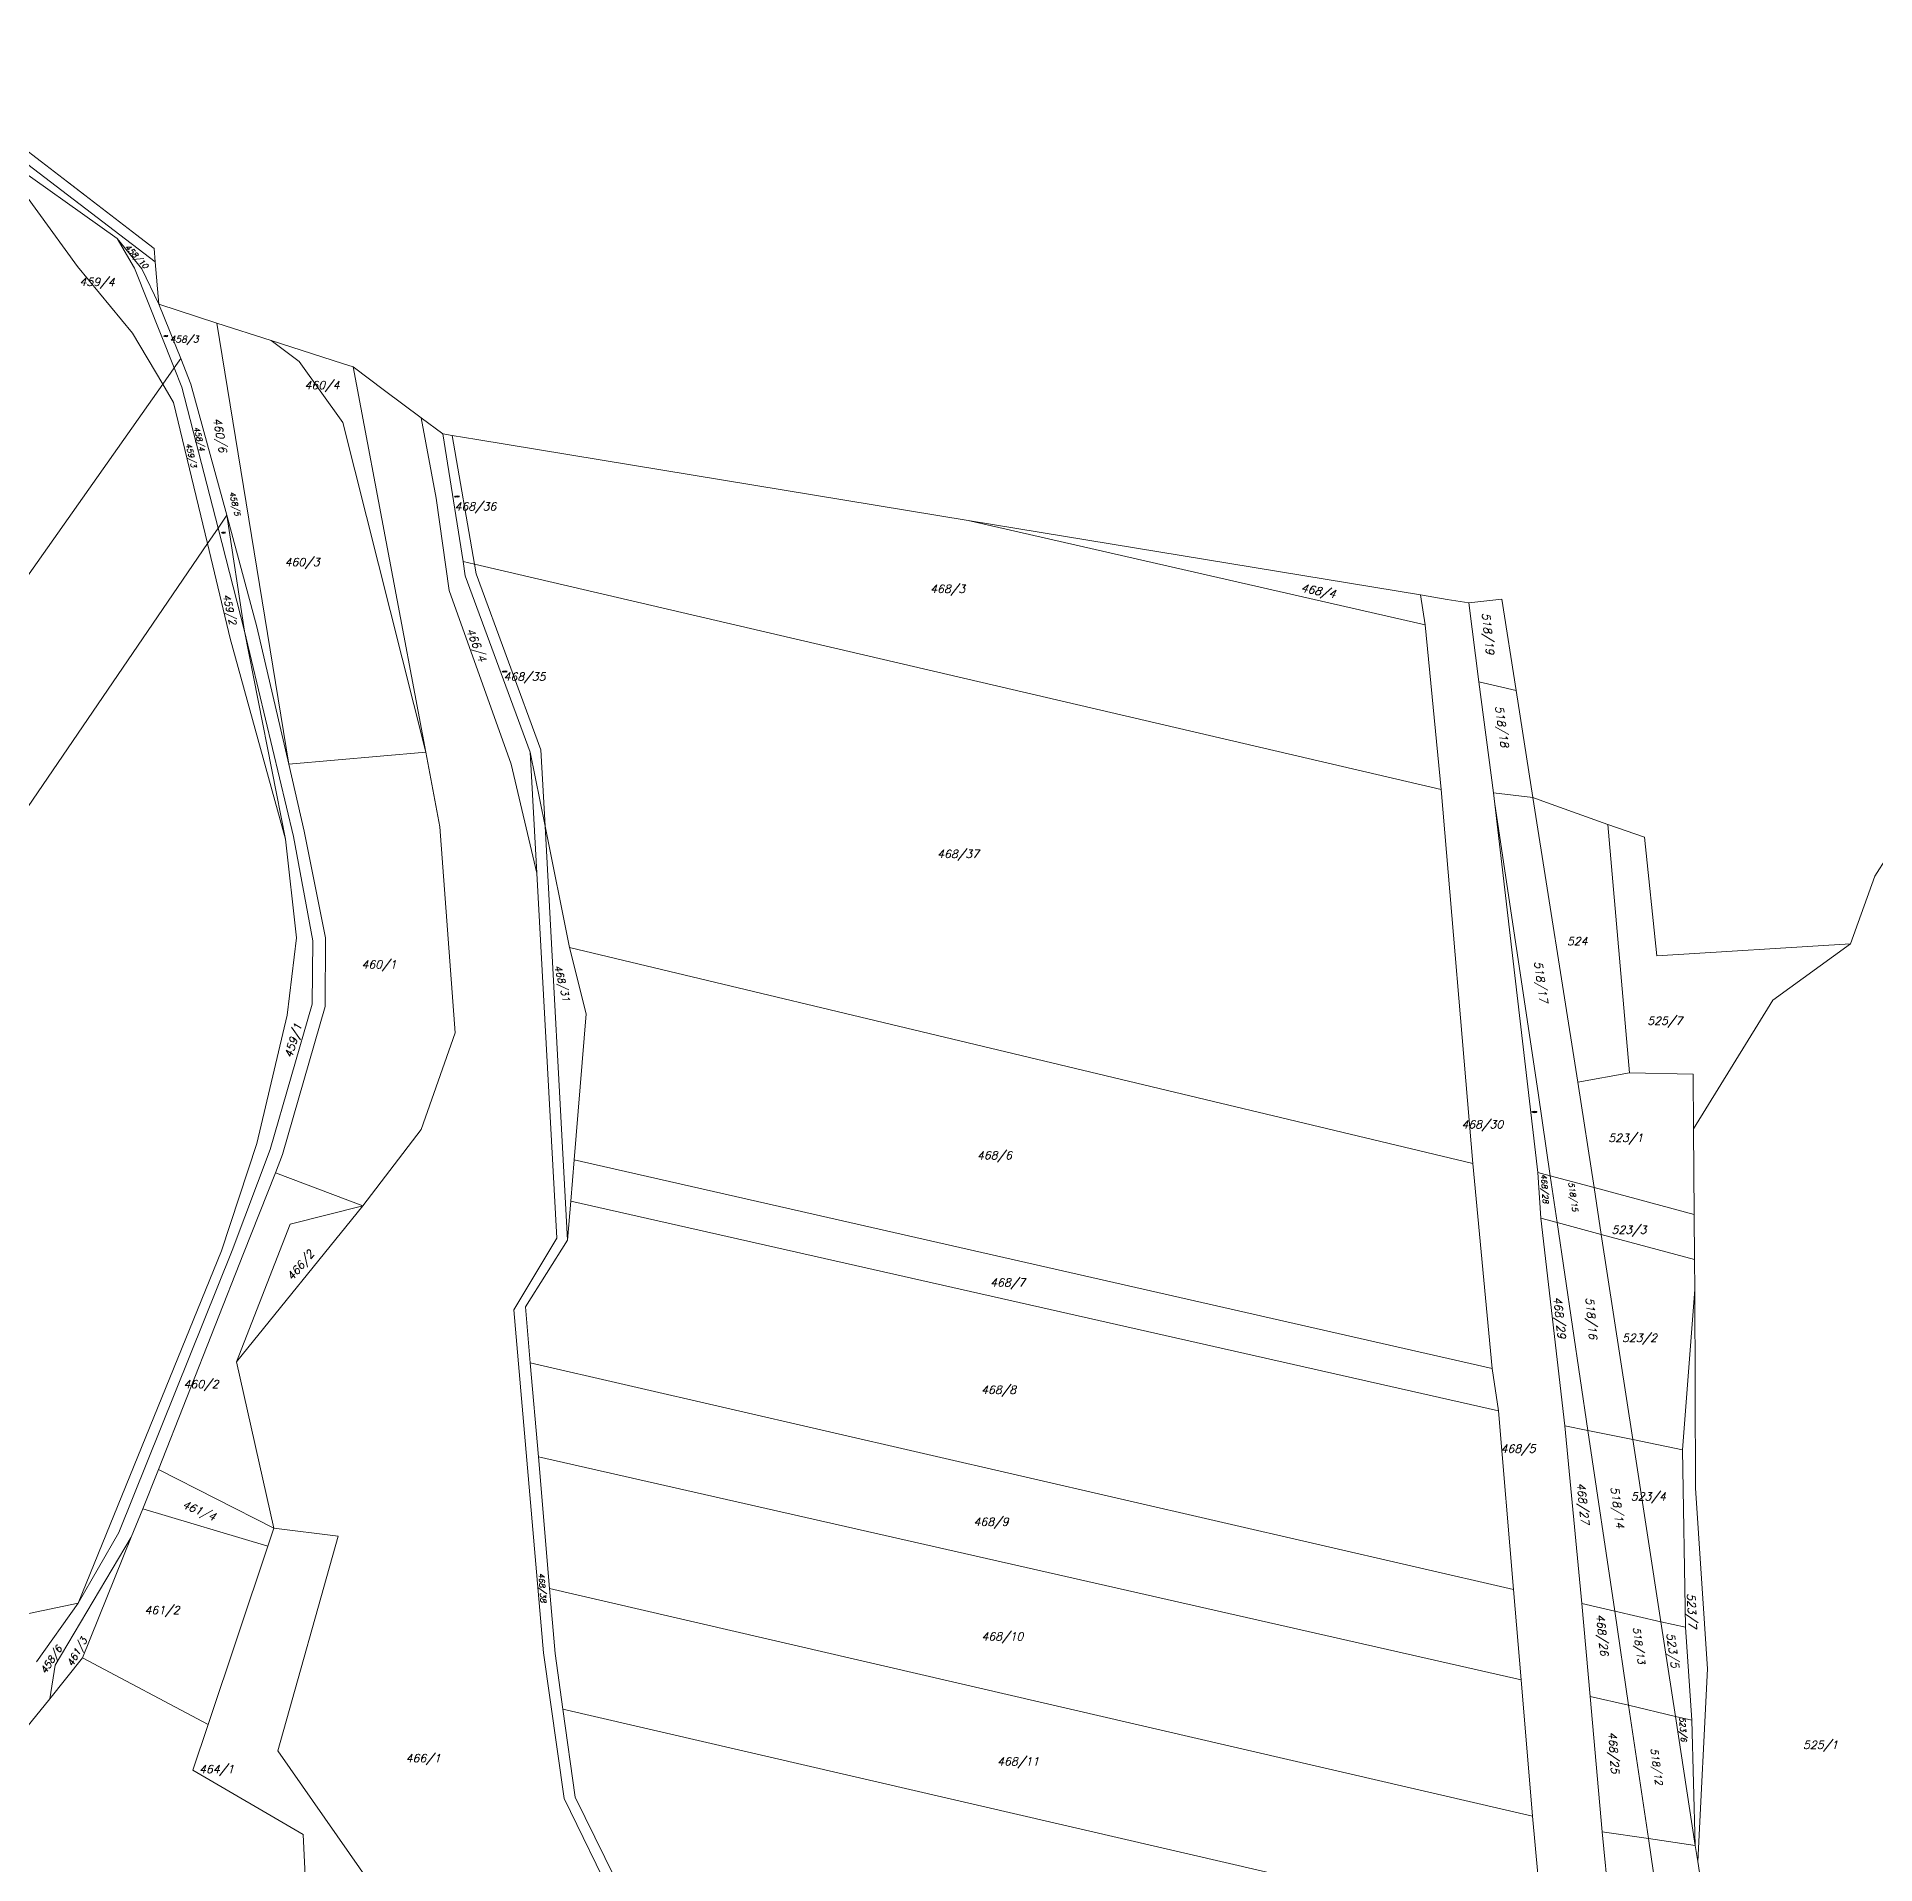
# Model space of a CAD drawing. Header units: millimetres. Extents: x -626414 to -622734, y -1174816 to -1171998.
# Drawn here: x -625640.2 to -625249.6, y -1172632.6 to -1172244.4 of the extents above; entities that cross this region are included whole.
import ezdxf
from ezdxf.enums import TextEntityAlignment as Align

# ---------------------------------------------------------------- set-up
doc = ezdxf.new("R2010")
doc.units = ezdxf.units.MM
doc.layers.add('Dobrinsko_hranice parcel', color=7, linetype='Continuous', lineweight=0)
doc.layers.add('Dobrinsko_parcelní čísla', color=7, linetype='Continuous', lineweight=0)
doc.styles.add('Style-ITALICS', font='ITALICS.shx')

msp = doc.modelspace()

# ---------------------------------------------------------------- linework, layer by layer
at = {"layer": 'Dobrinsko_hranice parcel', "color": 7, "linetype": 'Continuous', "lineweight": 13}
for p, q in [((-625614.99, -1172292.16), (-625675.02, -1172246.32)), ((-625673.71, -1172244.35), (-625615.25, -1172289.3)), ((-625623.1, -1172287.21), (-625649.47, -1172268.47)), ((-625649.47, -1172268.47), (-625631.48, -1172293.14)), ((-625623.1, -1172287.21), (-625617.81, -1172293.63)), ((-625619.42, -1172293.51), (-625623.1, -1172287.21)), ((-625615.25, -1172289.3), (-625614.99, -1172292.16)), ((-625631.48, -1172293.14), (-625619.83, -1172307.33)), ((-625610.96, -1172314.68), (-625619.42, -1172293.51)), ((-625617.81, -1172293.63), (-625614.21, -1172301.19)), ((-625614.99, -1172292.16), (-625614.21, -1172301.19)), ((-625614.21, -1172301.19), (-625609.58, -1172312.72)), ((-625614.21, -1172301.19), (-625601.92, -1172305.16)), ((-625586.65, -1172398.87), (-625601.92, -1172305.16)), ((-625601.92, -1172305.16), (-625590.4, -1172308.87)), ((-625613.41, -1172318.15), (-625619.83, -1172307.33)), ((-625590.4, -1172308.87), (-625584.39, -1172313.31)), ((-625590.4, -1172308.87), (-625575.19, -1172313.77)), ((-625609.58, -1172312.72), (-625610.96, -1172314.68)), ((-625609.58, -1172312.72), (-625607.4, -1172318.14)), ((-625584.39, -1172313.31), (-625575.12, -1172326.31)), ((-625575.19, -1172313.77), (-625572.95, -1172314.5)), ((-625610.96, -1172314.68), (-625613.41, -1172318.15)), ((-625609.32, -1172318.79), (-625610.96, -1172314.68)), ((-625572.95, -1172314.5), (-625557.51, -1172396.3)), ((-625572.95, -1172314.5), (-625566.27, -1172319.49)), ((-625613.41, -1172318.15), (-625740.64, -1172498.75)), ((-625613.41, -1172318.15), (-625611.1, -1172322.05)), ((-625601.66, -1172348.71), (-625609.32, -1172318.79)), ((-625607.4, -1172318.14), (-625599.82, -1172346.01)), ((-625558.48, -1172325.31), (-625566.27, -1172319.49)), ((-625611.1, -1172322.05), (-625603.91, -1172352)), ((-625555.34, -1172342.37), (-625558.48, -1172325.31)), ((-625558.48, -1172325.31), (-625553.88, -1172328.73)), ((-625575.12, -1172326.31), (-625557.51, -1172396.3)), ((-625549.6, -1172355.83), (-625553.88, -1172328.73)), ((-625553.88, -1172328.73), (-625551.9, -1172329.06)), ((-625547.15, -1172356.39), (-625551.9, -1172329.06)), ((-625551.9, -1172329.06), (-625546.68, -1172329.92)), ((-625442.28, -1172347.11), (-625546.68, -1172329.92)), ((-625552.58, -1172361.95), (-625555.34, -1172342.37)), ((-625603.91, -1172352), (-625601.66, -1172348.71)), ((-625601.66, -1172348.71), (-625599.82, -1172346.01)), ((-625596.06, -1172370.6), (-625601.66, -1172348.71)), ((-625599.82, -1172346.01), (-625593.38, -1172369.7)), ((-625599.82, -1172346.01), (-625596.06, -1172370.6)), ((-625442.28, -1172347.11), (-625345.19, -1172369.27)), ((-625442.28, -1172347.11), (-625346.21, -1172362.93)), ((-625721.48, -1172524.27), (-625603.91, -1172352)), ((-625603.91, -1172352), (-625599.06, -1172372.21)), ((-625549.6, -1172355.83), (-625547.15, -1172356.39)), ((-625549.12, -1172358.84), (-625549.6, -1172355.83)), ((-625547.15, -1172356.39), (-625341.79, -1172404.23)), ((-625546.8, -1172358.42), (-625547.15, -1172356.39)), ((-625535.38, -1172396.31), (-625549.12, -1172358.84)), ((-625533.06, -1172395.85), (-625546.8, -1172358.42)), ((-625539.39, -1172398.85), (-625552.58, -1172361.95)), ((-625346.21, -1172362.93), (-625345.19, -1172369.27)), ((-625340.51, -1172363.87), (-625346.21, -1172362.93)), ((-625335.97, -1172364.62), (-625340.51, -1172363.87)), ((-625335.97, -1172364.62), (-625328.93, -1172363.8)), ((-625333.79, -1172381.37), (-625335.97, -1172364.62)), ((-625328.93, -1172363.8), (-625325.91, -1172383.21)), ((-625599.06, -1172372.21), (-625587.33, -1172414.78)), ((-625596.06, -1172370.6), (-625587.33, -1172414.78)), ((-625596.06, -1172370.6), (-625585.61, -1172414.25)), ((-625593.38, -1172369.7), (-625586.65, -1172398.87)), ((-625345.19, -1172369.27), (-625341.79, -1172404.23)), ((-625330.7, -1172404.99), (-625333.79, -1172381.37)), ((-625325.91, -1172383.21), (-625333.79, -1172381.37)), ((-625325.91, -1172383.21), (-625322.36, -1172405.98)), ((-625532.19, -1172412.06), (-625533.06, -1172395.85)), ((-625557.51, -1172396.3), (-625586.65, -1172398.87)), ((-625586.65, -1172398.87), (-625583.38, -1172413.08)), ((-625557.51, -1172396.3), (-625554.51, -1172412.19)), ((-625533.95, -1172422.02), (-625539.39, -1172398.85)), ((-625532.19, -1172412.06), (-625535.38, -1172396.31)), ((-625533.95, -1172422.02), (-625535.38, -1172396.31)), ((-625341.79, -1172404.23), (-625335.11, -1172483.69)), ((-625330.38, -1172407.41), (-625330.7, -1172404.99)), ((-625322.36, -1172405.98), (-625330.7, -1172404.99)), ((-625321.28, -1172485.63), (-625330.38, -1172407.41)), ((-625321.24, -1172468.73), (-625330.38, -1172407.41)), ((-625322.36, -1172405.98), (-625312.76, -1172466.44)), ((-625322.36, -1172405.98), (-625319.47, -1172407.02)), ((-625319.47, -1172407.02), (-625306.39, -1172411.7)), ((-625587.33, -1172414.78), (-625584.98, -1172435.74)), ((-625581.53, -1172436.44), (-625585.61, -1172414.25)), ((-625583.38, -1172413.08), (-625578.81, -1172435.79)), ((-625554.51, -1172412.19), (-625551.27, -1172455.96)), ((-625526.96, -1172437.84), (-625532.19, -1172412.06)), ((-625527.45, -1172499.98), (-625532.19, -1172412.06)), ((-625306.39, -1172411.7), (-625301.8, -1172464.45)), ((-625306.39, -1172411.7), (-625298.64, -1172414.36)), ((-625298.64, -1172414.36), (-625295.98, -1172439.59)), ((-625249.71, -1172422.65), (-625247.03, -1172418.56)), ((-625529.65, -1172499.55), (-625533.95, -1172422.02)), ((-625254.82, -1172437.08), (-625249.71, -1172422.65)), ((-625584.98, -1172435.74), (-625586.97, -1172452.21)), ((-625581.66, -1172449.89), (-625581.53, -1172436.44)), ((-625578.81, -1172435.79), (-625578.93, -1172450.36)), ((-625526.96, -1172437.84), (-625523.43, -1172451.89)), ((-625526.96, -1172437.84), (-625335.11, -1172483.69)), ((-625295.98, -1172439.59), (-625254.82, -1172437.08)), ((-625254.82, -1172437.08), (-625271.38, -1172449.01)), ((-625590.58, -1172480.77), (-625581.66, -1172449.89)), ((-625578.93, -1172450.36), (-625587.93, -1172481.79)), ((-625271.38, -1172449.01), (-625288.22, -1172476.32)), ((-625586.97, -1172452.21), (-625593.39, -1172479.46)), ((-625523.43, -1172451.89), (-625525.98, -1172482.95)), ((-625558.49, -1172476.46), (-625551.27, -1172455.96)), ((-625312.76, -1172466.44), (-625301.8, -1172464.45)), ((-625301.8, -1172464.45), (-625288.31, -1172464.74)), ((-625288.31, -1172464.74), (-625288.22, -1172476.32)), ((-625318.63, -1172486.34), (-625321.24, -1172468.73)), ((-625312.76, -1172466.44), (-625309.32, -1172488.84)), ((-625558.49, -1172476.46), (-625570.93, -1172492.71)), ((-625288.22, -1172476.32), (-625288.07, -1172494.54)), ((-625593.39, -1172479.46), (-625600.91, -1172502.28)), ((-625598.63, -1172502.19), (-625590.58, -1172480.77)), ((-625587.93, -1172481.79), (-625589.46, -1172485.67)), ((-625589.46, -1172485.67), (-625596.23, -1172502.86)), ((-625570.93, -1172492.71), (-625589.46, -1172485.67)), ((-625525.98, -1172482.95), (-625526.7, -1172491.7)), ((-625525.98, -1172482.95), (-625331, -1172527.28)), ((-625335.11, -1172483.69), (-625331, -1172527.28)), ((-625318.63, -1172486.34), (-625321.28, -1172485.63)), ((-625320.61, -1172495.35), (-625321.28, -1172485.63)), ((-625317.16, -1172496.27), (-625318.63, -1172486.34)), ((-625309.32, -1172488.84), (-625318.63, -1172486.34)), ((-625288.07, -1172494.54), (-625309.32, -1172488.84)), ((-625309.32, -1172488.84), (-625307.79, -1172498.79)), ((-625570.93, -1172492.71), (-625597.74, -1172525.88)), ((-625570.93, -1172492.71), (-625586.33, -1172496.6)), ((-625526.7, -1172491.7), (-625527.45, -1172499.98)), ((-625526.7, -1172491.7), (-625329.6, -1172536.29)), ((-625586.33, -1172496.6), (-625597.74, -1172525.88)), ((-625315.53, -1172539.44), (-625320.61, -1172495.35)), ((-625320.61, -1172495.35), (-625317.16, -1172496.27)), ((-625310.63, -1172540.41), (-625317.16, -1172496.27)), ((-625317.16, -1172496.27), (-625307.79, -1172498.79)), ((-625288.07, -1172494.54), (-625287.99, -1172504.1)), ((-625538.82, -1172514.82), (-625529.65, -1172499.55)), ((-625536.34, -1172514.16), (-625527.45, -1172499.98)), ((-625307.79, -1172498.79), (-625287.99, -1172504.1)), ((-625307.79, -1172498.79), (-625301.09, -1172542.36)), ((-625600.91, -1172502.28), (-625631.38, -1172577.12)), ((-625622.73, -1172562.1), (-625598.63, -1172502.19)), ((-625596.23, -1172502.86), (-625614.28, -1172548.72)), ((-625287.99, -1172504.1), (-625287.94, -1172510.45)), ((-625287.94, -1172510.45), (-625290.55, -1172544.51)), ((-625287.94, -1172510.45), (-625287.79, -1172552.72)), ((-625532.54, -1172587.68), (-625538.82, -1172514.82)), ((-625535.32, -1172526.03), (-625536.34, -1172514.16)), ((-625597.74, -1172525.88), (-625589.78, -1172561.19)), ((-625535.32, -1172526.03), (-625326.48, -1172574.18)), ((-625533.6, -1172546.06), (-625535.32, -1172526.03)), ((-625331, -1172527.28), (-625329.6, -1172536.29)), ((-625329.6, -1172536.29), (-625326.48, -1172574.18)), ((-625315.53, -1172539.44), (-625310.63, -1172540.41)), ((-625311.94, -1172577.16), (-625315.53, -1172539.44)), ((-625304.95, -1172578.79), (-625310.63, -1172540.41)), ((-625310.63, -1172540.41), (-625301.09, -1172542.36)), ((-625301.09, -1172542.36), (-625290.55, -1172544.51)), ((-625301.09, -1172542.36), (-625295.15, -1172581.05)), ((-625531.21, -1172573.98), (-625533.6, -1172546.06)), ((-625533.6, -1172546.06), (-625324.82, -1172593.42)), ((-625290.55, -1172544.51), (-625289.94, -1172582.25)), ((-625614.28, -1172548.72), (-625617.66, -1172557.1)), ((-625589.78, -1172561.19), (-625614.28, -1172548.72)), ((-625287.79, -1172552.72), (-625285.22, -1172591.05)), ((-625617.66, -1172557.1), (-625620.09, -1172563.12)), ((-625617.66, -1172557.1), (-625591.05, -1172565)), ((-625620.09, -1172563.12), (-625636.24, -1172590.28)), ((-625631.38, -1172577.12), (-625622.73, -1172562.1)), ((-625630.46, -1172588.76), (-625620.09, -1172563.12)), ((-625589.78, -1172561.19), (-625591.05, -1172565)), ((-625589.78, -1172561.19), (-625576.12, -1172562.87)), ((-625576.12, -1172562.87), (-625588.93, -1172608.5)), ((-625591.05, -1172565), (-625603.74, -1172602.87)), ((-625531.21, -1172573.98), (-625322.43, -1172622.37)), ((-625530.02, -1172587.78), (-625531.21, -1172573.98)), ((-625326.48, -1172574.18), (-625324.82, -1172593.42)), ((-625641.86, -1172579.3), (-625631.38, -1172577.12)), ((-625631.38, -1172577.12), (-625640.24, -1172589.58)), ((-625310.19, -1172596.92), (-625311.94, -1172577.16)), ((-625311.94, -1172577.16), (-625304.95, -1172578.79)), ((-625301.99, -1172598.82), (-625304.95, -1172578.79)), ((-625304.95, -1172578.79), (-625295.15, -1172581.05)), ((-625295.15, -1172581.05), (-625289.94, -1172582.25)), ((-625295.15, -1172581.05), (-625292.06, -1172601.16)), ((-625289.94, -1172582.25), (-625288.56, -1172601.98)), ((-625637.4, -1172597.41), (-625630.46, -1172588.76)), ((-625636.24, -1172590.28), (-625637.4, -1172597.41)), ((-625603.74, -1172602.87), (-625630.46, -1172588.76)), ((-625528.13, -1172618.59), (-625532.54, -1172587.68)), ((-625528.38, -1172599.61), (-625530.02, -1172587.78)), ((-625285.22, -1172591.05), (-625287.32, -1172631.98)), ((-625324.82, -1172593.42), (-625322.43, -1172622.37)), ((-625637.4, -1172597.41), (-625671.81, -1172639.72)), ((-625310.19, -1172596.92), (-625301.99, -1172598.82)), ((-625307.62, -1172625.69), (-625310.19, -1172596.92)), ((-625297.8, -1172627.11), (-625301.99, -1172598.82)), ((-625301.99, -1172598.82), (-625292.06, -1172601.16)), ((-625603.74, -1172602.87), (-625607, -1172612.6)), ((-625528.38, -1172599.61), (-625320.04, -1172647.83)), ((-625525.77, -1172618.34), (-625528.38, -1172599.61)), ((-625292.06, -1172601.16), (-625288.56, -1172601.98)), ((-625292.06, -1172601.16), (-625287.84, -1172628.59)), ((-625288.56, -1172601.98), (-625287.84, -1172628.59)), ((-625588.93, -1172608.5), (-625563.97, -1172644.22)), ((-625607, -1172612.6), (-625583.55, -1172626.28)), ((-625515.29, -1172639.64), (-625525.77, -1172618.34)), ((-625503.59, -1172668.77), (-625528.13, -1172618.59)), ((-625322.43, -1172622.37), (-625320.04, -1172647.83)), ((-625583.55, -1172626.28), (-625582.64, -1172645.05)), ((-625307.62, -1172625.69), (-625297.8, -1172627.11)), ((-625305.14, -1172650.3), (-625307.62, -1172625.69)), ((-625296.72, -1172634.43), (-625297.8, -1172627.11)), ((-625297.8, -1172627.11), (-625287.84, -1172628.59)), ((-625287.84, -1172628.59), (-625287.32, -1172631.98)), ((-625287.32, -1172631.98), (-625283.55, -1172655.76))]:
    msp.add_line(p, q, dxfattribs=at)

# ---------------------------------------------------------------- texts
at = {"layer": 'Dobrinsko_parcelní čísla', "color": 7, "linetype": 'Continuous', "lineweight": 0, "style": 'Style-ITALICS'}
for s, height, rotation, p in [('458/10', 1.2, 313, (-625619.399, -1172291.424)), ('459/4', 1.7, 359, (-625627.367, -1172297.284)), ('460/6', 1.7, 280, (-625602.058, -1172329.113)), ('458/4', 1.2, 283, (-625606.232, -1172329.867)), ('459/3', 1.2, 283, (-625607.942, -1172333.357)), ('458/5', 1.2, 283, (-625598.672, -1172343.627)), ('468/36', 0.2, 1, (-625550.909, -1172342.119)), ('458/5', 0.2, 1, (-625600.539, -1172349.809)), ('459/2', 1.5, 283, (-625599.905, -1172366.124)), ('468/4', 1.7, 349, (-625368.061, -1172362.917)), ('518/19', 1.7, 276, (-625332.692, -1172371.194)), ('466/4', 1.7, 292, (-625547.564, -1172373.799)), ('518/18', 1.7, 278, (-625329.74, -1172390.969)), ('468/31', 1.5, 284, (-625529.263, -1172445.57)), ('518/17', 1.7, 278, (-625321.45, -1172445.249)), ('459/1', 1.7, 73, (-625584.903, -1172457.894)), ('468/30', 0.2, 359, (-625322.05, -1172472.859)), ('468/28', 1.2, 274, (-625320.399, -1172489.07)), ('518/15', 1.2, 278, (-625314.367, -1172490.841)), ('466/2', 1.7, 50, (-625583.514, -1172505.893)), ('468/29', 1.7, 276, (-625317.482, -1172516.494)), ('518/16', 1.7, 275, (-625310.743, -1172516.647)), ('468/27', 1.7, 276, (-625312.512, -1172556.004)), ('461/4', 1.7, 337, (-625606.026, -1172558.201)), ('518/14', 1.7, 278, (-625305.21, -1172556.889)), ('468/38', 1.2, 274, (-625533.339, -1172573.85)), ('523/7', 1.7, 273, (-625289.394, -1172578.752)), ('468/26', 1.7, 276, (-625308.412, -1172583.934)), ('518/13', 1.5, 278, (-625300.521, -1172586.202)), ('458/6', 1.5, 57, (-625636.475, -1172589.544)), ('461/3', 1.5, 61, (-625630.982, -1172587.851)), ('523/5', 1.7, 278, (-625293.45, -1172587.229)), ('523/6', 1.2, 274, (-625291.029, -1172603.93)), ('468/25', 1.7, 274, (-625305.983, -1172608.909)), ('518/12', 1.5, 278, (-625296.781, -1172611.902))]:
    msp.add_text(s, height=height, rotation=rotation, dxfattribs=at).set_placement(p, align=Align.CENTER)
for s, height, p in [('458/3', 0.2, (-625612.81, -1172308.04)), ('458/3', 1.4, (-625608.85, -1172309.3)), ('460/4', 1.7, (-625579.57, -1172319.215)), ('468/36', 1.7, (-625546.98, -1172344.965)), ('460/3', 1.7, (-625583.79, -1172356.805)), ('468/3', 1.7, (-625446.65, -1172362.505)), ('468/35', 0.2, (-625540.79, -1172379.3)), ('468/35', 1.7, (-625536.55, -1172381.135)), ('468/37', 1.7, (-625444.44, -1172418.805)), ('524', 1.7, (-625312.91, -1172437.345)), ('460/1', 1.7, (-625567.47, -1172442.285)), ('525/7', 1.7, (-625294.31, -1172454.225)), ('468/30', 1.7, (-625333.07, -1172476.245)), ('523/1', 1.7, (-625302.6, -1172479.115)), ('468/6', 1.7, (-625436.71, -1172482.835)), ('523/3', 1.7, (-625301.91, -1172498.625)), ('468/7', 1.7, (-625433.9, -1172509.865)), ('523/2', 1.7, (-625299.68, -1172521.615)), ('460/2', 1.7, (-625605.26, -1172531.425)), ('468/8', 1.7, (-625435.83, -1172532.635)), ('468/5', 1.7, (-625325.47, -1172545.145)), ('523/4', 1.7, (-625297.81, -1172555.295)), ('468/9', 1.7, (-625437.43, -1172560.675)), ('461/2', 1.7, (-625613.55, -1172579.435)), ('468/10', 1.7, (-625435.03, -1172585.025)), ('525/1', 1.7, (-625261.22, -1172608.065)), ('466/1', 1.7, (-625558.08, -1172610.905)), ('468/11', 1.7, (-625431.7, -1172611.585)), ('464/1', 1.7, (-625601.97, -1172613.215))]:
    msp.add_text(s, height=height, dxfattribs=at).set_placement(p, align=Align.CENTER)

doc.saveas('drawing.dxf')
